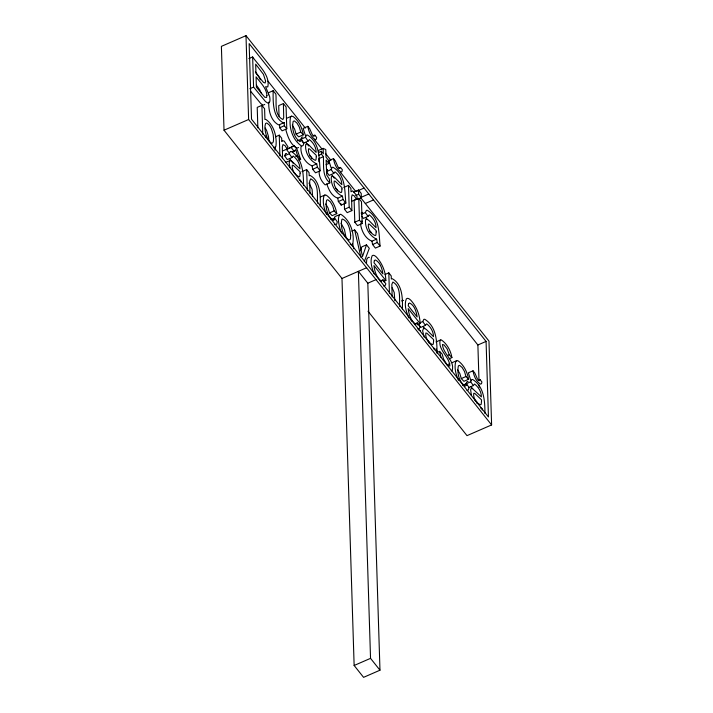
<?xml version="1.0" encoding="UTF-8"?>
<svg xmlns="http://www.w3.org/2000/svg" width="713" height="713" viewBox="0 0 713 713"><rect width="100%" height="100%" fill="white"/><g stroke="black" fill="none" stroke-linecap="round" stroke-linejoin="round"><path stroke-width="1.07" d="M366.446 263.329L366.812 259.095L368.256 257.393A13.592 4.438 66.5 0 1 369.325 257.464M333.889 219.506L334.985 216.565L340.68 214.23C350.172 219.907 354.869 233.418 352.73 244.069L351.661 244.791L350.154 244.434M330.885 219.675L334.62 218.044L334.219 219.854L333.399 220.451C327.169 216.36 325.075 207.189 326.625 200.175L327.811 199.72L330.404 201.904L332.748 205.914L334.183 210.896L336.794 213.65L332.124 215.683L329.513 212.929L328.078 207.955L325.734 203.945M285.467 162.359L290.895 160.372L299.977 168.865C300.048 163.83 297.089 158.99 293.177 156.013L291.938 157.555L287.268 159.596L284.603 155.773L285.672 153.518L286.644 153.527M291.938 157.555L289.273 153.741L290.343 151.486L291.314 151.486C302.891 158.758 303.471 173.259 303.533 185.407M302.838 137.083L301.866 137.083L300.797 139.338L303.453 143.153L308.132 141.121L305.467 137.297L306.537 135.042L307.508 135.051C320.066 142.707 318.925 158.233 320.19 170.79L315.52 172.822L312.695 169.275L312.071 165.897C305.048 163.019 299.861 153.874 301.082 146.334M326.741 183.794C328.586 189.453 331.697 196.227 337.739 198.169L338.363 201.547L341.188 205.094L345.867 203.062L343.042 199.506L342.418 196.137C335.395 193.25 330.208 184.106 331.429 176.574L332.757 176.2L334.664 177.439L341.839 184.694C341.919 179.658 338.951 174.819 335.048 171.842L333.8 173.393L329.13 175.425L326.465 171.61L327.534 169.346M333.8 173.393L331.144 169.569L332.213 167.314L333.185 167.323C345.743 174.97 344.602 190.505 345.867 203.062M361.741 216.137L363.336 218.428L368.015 216.395L365.35 212.572L366.42 210.317L367.391 210.326C379.949 217.973 378.808 233.507 380.074 246.065L375.403 248.097L372.578 244.55L371.954 241.172C365.181 238.668 361.429 230.7 360.52 223.864M418.638 324.353L420.768 327.41L425.447 325.369L422.782 321.554L423.852 319.299L424.823 319.299C436.392 326.572 436.971 341.072 437.042 353.22M468.673 387.622L473.343 385.581L470.687 381.767L471.756 379.512L472.728 379.512C484.296 386.785 484.876 401.285 484.947 413.442M307.811 126.326C308.622 131.379 310.823 137.065 315.44 139.712L316.305 139.195L316.688 137.493L314.843 135.167L314.076 136.228L312.258 134.579L309.656 128.652L307.811 126.326L303.132 128.367L305.556 135.853M333.479 158.598C334.299 163.651 336.5 169.338 341.117 171.985L341.982 171.459L342.365 169.765L340.52 167.439L339.744 168.5L337.926 166.851L335.333 160.924L333.479 158.598L328.809 160.639L331.224 168.125M473.022 370.796C473.842 375.849 476.043 381.535 480.66 384.173L481.525 383.656L481.908 381.963L480.063 379.637L479.296 380.697L477.469 379.049L474.876 373.122L473.022 370.796L468.352 372.828L470.767 380.323M360.439 250.807L361.83 246.867L366.509 244.835L369.289 248.329L364.316 261.537M366.509 244.835L362.498 256.573L357.498 233.516L354.646 229.925L351.839 231.146M282.446 151.049L287.125 149.017L287.945 146.753L284.229 141.112L282.624 140.728L281.787 141.522L281.688 138.215L279.246 135.158L275.512 136.789M351.687 201.289L356.357 199.257L357.177 196.993L355.751 194.337L352.65 190.861L351.028 191.761L350.921 188.455L348.488 185.398L343.809 187.43M308.132 141.121L309.371 139.57C313.274 142.555 316.242 147.386 316.162 152.422L308.996 145.167L307.08 143.928L305.752 144.302C304.531 151.833 309.718 160.978 316.741 163.865L317.365 167.234L320.19 170.79M368.015 216.395L369.254 214.845C373.166 217.822 376.125 222.661 376.045 227.697L368.879 220.442L366.963 219.203L365.635 219.568C364.414 227.108 369.601 236.253 376.624 239.14L377.248 242.509L380.074 246.065M425.447 325.369L426.686 323.827C430.59 326.804 433.557 331.643 433.477 336.679L426.303 329.415L423.647 328.132L422.622 330.814L424.182 337.08M473.343 385.581L474.591 384.04C478.494 387.016 481.462 391.856 481.382 396.891L472.3 388.398L470.972 388.763L470.616 389.654L471.436 395.572M383.594 285.966L385.029 285.637L385.876 283.854L383.068 279.861L381.508 281.18C376.553 277.776 374.566 271.314 373.942 265.575L385.849 280.539L383.977 281.35M417.836 329.014L419.271 328.684L420.117 326.893L417.31 322.9L415.75 324.219C410.795 320.823 408.799 314.353 408.184 308.613L420.091 323.577L417.283 324.798M339.655 214.533C337.276 218.704 338.916 223.998 339.878 228.41A13.449 4.394 66.5 0 0 341.58 232.973M361.09 213.107L362.721 212.358M264.755 104.401L263.222 105.176L260.86 103.635L250.86 91.549M303.355 134.819C302.134 127.823 298.827 120.711 292.998 116.442L291.519 116.174L290.512 117.137C288.569 127.422 292.749 140.461 301.813 146.112L303.185 145.407L303.854 143.037L301.18 139.213L300.779 141.022L299.959 141.629C293.729 137.529 291.626 128.367 293.186 121.353L294.362 120.898L296.964 123.082L299.308 127.092L300.743 132.074L303.355 134.819L298.685 136.86L296.064 134.106L294.629 129.124L292.294 125.114M336.794 213.65C335.573 206.645 332.267 199.542 326.438 195.264L324.959 195.006L323.952 195.968C322.258 202.198 324.139 208.847 326.661 214.604M457.505 369.584L459.849 373.594L461.284 378.576L463.896 381.321L468.575 379.289C467.354 372.284 464.047 365.181 458.209 360.912L456.739 360.644L455.732 361.607C454.029 367.837 455.919 374.485 458.441 380.243M298.515 147.448L297.134 148.152C290.476 144.81 287.722 136.513 285.824 129.739M292.357 152.19L295.815 150.015L297.579 155.586L300.645 159.445L298.774 160.256M449.101 358.817L451.908 357.587C450.785 350.769 447.131 343.889 441.374 339.932L440.108 340.324C437.951 350.145 449.6 356.865 449.867 366.045L448.103 365.671L446.49 363.888L443.575 359.094L442.212 354.147L439.556 351.357L436.748 352.587M290.138 160.318L289.121 162.992L290.031 167.546M401.642 300.966L402.497 300.431A13.592 4.438 66.5 0 1 403.567 300.503M287.223 149.097L294.193 145.808L297.08 149.436L300.645 159.445M288.934 152.635L286.457 149.516L294.193 145.808M368.024 311.224L467.006 435.643L491.613 424.93L488.975 341.081L245.994 35.65L221.387 46.363L224.025 130.221L341.982 278.48L354.138 665.487L363.577 677.35L379.976 670.202L367.819 283.204L358.381 271.341L370.537 658.349L379.976 670.202M248.908 58.573L252.643 56.951C258.569 65.551 270.298 75.159 267.803 86.897L265.575 86.745L269.612 96.46A12.932 4.225 66.5 0 1 269.425 102.369L267.901 103.144L265.53 101.594L253.587 87.075L252.643 56.951M249.853 88.697L253.587 87.075M279.05 116.228L278.712 105.604L283.391 103.563L283.721 117.583L282.892 119.526C273.765 115.239 276.778 101.968 275.86 94.098L273.15 90.703L268.48 92.735L268.543 94.811M273.542 147.76A14.581 4.759 66.5 0 0 275.967 145.978C277.036 136.522 273.881 124.918 265.806 119.365L264.924 119.499L264.594 108.75L261.885 105.355L257.215 107.387L257.856 127.832M224.025 130.221L248.623 119.499L245.994 35.65M286.849 118.215L291.519 116.174M279.585 124.579L284.255 122.538L284.362 125.746L286.778 128.786L282.107 130.827L279.683 127.779L279.585 124.579L278.623 124.918C270.788 120.791 268.391 110.372 268.774 102.093M279.683 127.779L284.362 125.746M296.064 134.106L300.743 132.074M297.446 140.844L305.467 137.297M312.971 135.987L314.843 135.167M293.007 151.236L295.815 150.015M284.603 155.773L289.273 153.741M295.708 156.405L297.579 155.586M326.037 164.685L328.845 163.464L328.755 160.585L326.028 157.163L325.788 149.543L323.167 148.384L318.497 150.416L318.568 152.582M318.551 152.511L321.358 151.29L323.337 153.785L323.167 148.384M318.64 155.389L321.447 154.168L321.358 151.29M321.447 154.168L323.435 156.664L318.756 158.696L318.854 161.833M312.071 165.897L316.741 163.865M301.982 171.637L306.652 169.596L309.086 172.662L309.184 175.763L310.11 175.416C320.77 181.352 320.485 196.2 320.28 206.699M312.695 169.275L317.365 167.234M326.465 171.61L331.144 169.569M338.648 168.259L340.52 167.439M328.845 163.464L326.117 160.042L326.732 175.015L329.335 179.097L329.825 182.858L325.155 184.899C321.438 181.36 318.845 176.485 319.148 171.254M320.289 197.038L324.959 195.006M337.739 198.169L342.418 196.137M353.844 192.073L358.523 190.032L361.224 193.437L361.357 197.688L357.623 199.319M364.076 188.054L355.876 191.628L340.645 172.484M338.363 201.547L343.042 199.506M355.849 195.514L358.657 194.284L358.523 190.032M358.782 198.339L354.111 200.371L354.798 222.198L357.498 225.593L362.177 223.561L361.491 201.734L358.782 198.339L359.468 220.157L362.177 223.561M368.79 193.989L360.591 197.563L477.879 344.985L478.993 380.546M329.513 212.929L334.183 210.896M356.357 199.257L354.352 195.959L352.204 194.792L351.562 197.082L351.874 210.62L347.204 212.652L344.495 209.257L349.174 207.216L348.488 185.398M365.314 203.49L373.514 199.916M361.616 214.203L365.35 212.572M354.798 222.198L359.468 220.157M371.954 241.172L376.624 239.14M372.578 244.55L377.248 242.509M341.982 278.48L366.58 267.767M385.056 274.478L388.799 272.856L391.232 275.913L391.33 279.015L392.257 278.676C402.578 284.389 402.693 298.667 402.39 308.916M367.819 283.204L376.018 279.63M380.261 281.082L383.068 279.861M414.503 324.13L417.31 322.9M419.975 322.775L422.782 321.554M435.982 341.946L440.652 339.914M447.407 355.573L449.279 354.762L451.908 357.587M477.879 344.985L486.079 341.411L249.149 43.6L251.52 119.169L488.45 416.98L486.079 341.411M447.006 364.878L449.814 363.657M452.06 362.685L456.739 360.644M461.284 378.576L465.963 376.535L468.575 379.289M462.657 385.314L470.687 381.767M478.191 380.448L480.063 379.637M354.138 665.487L370.537 658.349M284.255 122.538L283.293 122.886C272.304 116.843 273.106 101.335 273.15 90.703M451.222 370.858L452.14 370.617C455.233 360.742 442.862 353.791 442.479 344.459L444.092 345.003L447.087 348.8L449.279 354.762M467.024 390.581L468.405 389.877L469.074 387.498L466.4 383.683L465.999 385.492L465.179 386.089C458.949 381.999 456.846 372.828 458.397 365.822L459.582 365.359L462.184 367.543L464.528 371.553L465.963 376.535M468.049 381.553L467.077 381.544L466.008 383.799L467.077 385.332M361.544 221.19L362.293 221.235M418.968 330.172L420.617 330.672M299.121 179.943L300.547 180.3L300.788 181.993M480.526 407.97L481.961 408.335L482.202 410.02M334.335 224.675L336.625 224.238L337.302 221.859L334.62 218.044M309.763 155.799L311.581 157.359L311.626 158.714M335.44 188.072L337.258 189.631L337.294 190.986M369.646 231.074L371.464 232.634M293.569 172.243L295.387 173.794M427.684 340.573L428.896 341.607L428.941 342.962M474.983 400.269L476.801 401.82L476.845 403.184M329.825 182.858C322.044 176.432 323.8 165.505 323.435 156.664M305.832 142.377L308.693 145.951M331.509 174.649L334.361 178.223M365.724 217.652L367.373 219.506M289.647 158.821L293.096 163.241M423.148 326.634L424.805 328.488M471.052 386.847L472.71 388.701M358.657 194.284L361.357 197.688M267.945 81.113L305.333 128.099M314.335 139.418L321.946 148.99M325.413 153.34L330.948 160.3M283.391 103.563L286.091 106.968L286.778 128.786M349.174 207.216L351.874 210.62M291.127 147.484L294.228 151.379M410.786 319.789L412.105 321.456M248.623 119.499L491.613 424.93M255.406 71.737L258.766 76.371L260.316 79.829M256.493 85.266L259.728 89.82L261.537 93.768M341.046 223.214L344.459 229.506L346.001 237.331M309.005 183.081L312.089 189.31L312.615 196.405M392.168 287.767L394.236 292.562L394.797 300.77M287.125 149.017L285.111 145.719L282.963 144.561L282.321 146.842L282.58 158.304M437.532 352.391L435.973 348.826M408.834 317.882C406.401 312.08 403.906 305.075 406.312 298.925L407.168 298.399A13.592 4.438 66.5 0 1 410.884 300.325C416.606 306.617 419.948 315.075 420.091 323.577M374.209 273.944C371.981 268.391 369.753 261.707 372.07 255.887L372.926 255.352A13.592 4.438 66.5 0 1 376.642 257.286C382.364 263.578 385.706 272.036 385.849 280.539M265.254 135.898L265.869 137.582M441.026 357.293L439.556 351.357M340.725 203.276L341.188 205.094M354.646 229.925L360.921 257.277M352.623 243.534L353.835 248.792M434.057 348.113L434.297 349.807M268.89 140.506L268.462 136.406L266.769 130.934A7.264 2.371 66.5 0 0 265.245 128.028M479.136 384.993L479.207 387.212M399.717 306.474C399.146 298.64 401.374 286.715 392.89 282.045L391.829 284.327L392.15 296.991M388.799 272.856L389.45 293.587M384.298 280.343L384.36 282.526M344.29 202.706L344.495 209.257M317.57 203.223C317 195.38 319.237 183.464 310.743 178.794L309.683 181.075L310.012 193.74M306.652 169.596L307.303 190.335M279.246 135.158L279.906 155.889M274.888 147.012L274.986 150.283M261.885 105.355L262.794 134.401M273.569 138.474L273.355 141.718L272.473 143.126L271.109 142.93L269.469 141.379A7.415 2.415 66.5 0 1 266.653 136.299C265.316 132.279 264.175 127.645 265.539 123.509L266.715 122.984L269.068 124.802A7.264 2.371 66.5 0 1 271.448 128.893L273.141 134.365L273.569 138.474M350.671 235.29L350.457 238.614L350.083 239.55L348.853 240.023C342.748 235.691 340.199 226.582 341.875 219.452L342.418 219.025C348.372 221.262 350.119 229.497 350.671 235.29M300.111 173.116L299.79 176.263L299.103 176.797C294.959 175.211 291.474 169.667 292.321 165.238L293.355 165.371L300.066 171.762L300.111 173.116M316.296 156.682L315.975 159.828L315.289 160.363C311.144 158.767 307.668 153.233 308.515 148.794L309.54 148.937L316.26 155.318L316.296 156.682M341.973 188.945L341.652 192.1L340.966 192.626C336.821 191.039 333.336 185.505 334.192 181.066L335.217 181.209L341.928 187.59L341.973 188.945M376.179 231.948L375.867 235.103L375.172 235.629C371.027 234.042 367.551 228.508 368.398 224.069L369.432 224.212L376.143 230.593L376.179 231.948M433.611 340.93L433.29 344.085L432.604 344.611C428.46 343.024 424.975 337.481 425.83 333.051L426.855 333.194L433.566 339.575L433.611 340.93M481.516 401.143L481.195 404.298L480.509 404.824C476.364 403.237 472.879 397.702 473.735 393.264L474.76 393.407L481.471 399.788L481.516 401.143M266.938 95.453L266.582 97.449L264.773 97.262L256.395 87.182L256.065 76.826C260.236 82.539 266.395 87.922 266.938 95.453M265.601 81.095L265.12 83.011L263.489 82.405L255.958 73.27L255.673 64.17L263.445 74.339L265.601 81.095M374.334 260.673L373.995 262.723L382.908 273.926C382.159 268.801 380.323 262.215 375.261 259.924L374.334 260.673M408.576 303.72L408.237 305.761L417.15 316.964C416.401 311.848 414.556 305.253 409.503 302.963L408.576 303.72"/></g></svg>
